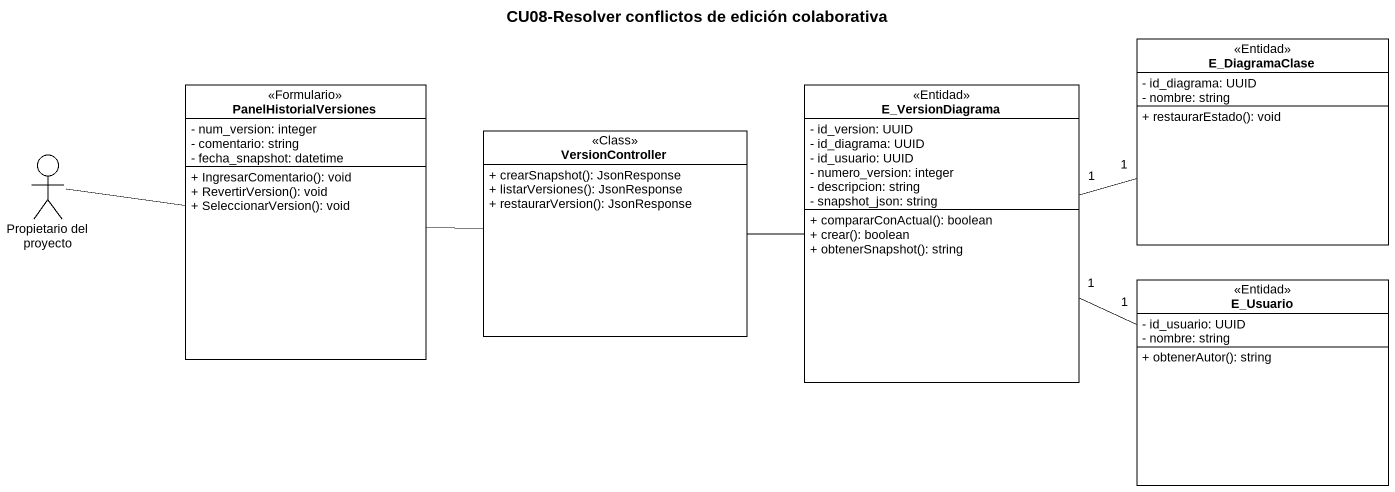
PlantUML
@startuml
title CU08-Resolver conflictos de edición colaborativa
allowmixing
hide circle
hide empty members
skinparam classAttributeIconSize 0
class E_DiagramaClase <<Entidad>> {
  - id_diagrama: UUID
  - nombre: string
  + restaurarEstado(): void
}
class PanelHistorialVersiones <<Formulario>> {
  - num_version: integer
  - comentario: string
  - fecha_snapshot: datetime
  + IngresarComentario(): void
  + RevertirVersion(): void
  + SeleccionarVersion(): void
}
class E_VersionDiagrama <<Entidad>> {
  - id_version: UUID
  - id_diagrama: UUID
  - id_usuario: UUID
  - numero_version: integer
  - descripcion: string
  - snapshot_json: string
  + compararConActual(): boolean
  + crear(): boolean
  + obtenerSnapshot(): string
}
actor "Propietario del proyecto" as Propietario_del_proyecto
class VersionController <<Class>> {
  + crearSnapshot(): JsonResponse
  + listarVersiones(): JsonResponse
  + restaurarVersion(): JsonResponse
}
class E_Usuario <<Entidad>> {
  - id_usuario: UUID
  - nombre: string
  + obtenerAutor(): string
}
PanelHistorialVersiones -right- VersionController
E_VersionDiagrama "1" -right- "1" E_DiagramaClase
E_VersionDiagrama "1" -right- "1" E_Usuario
Propietario_del_proyecto -right- PanelHistorialVersiones
VersionController -right- E_VersionDiagrama
@enduml
